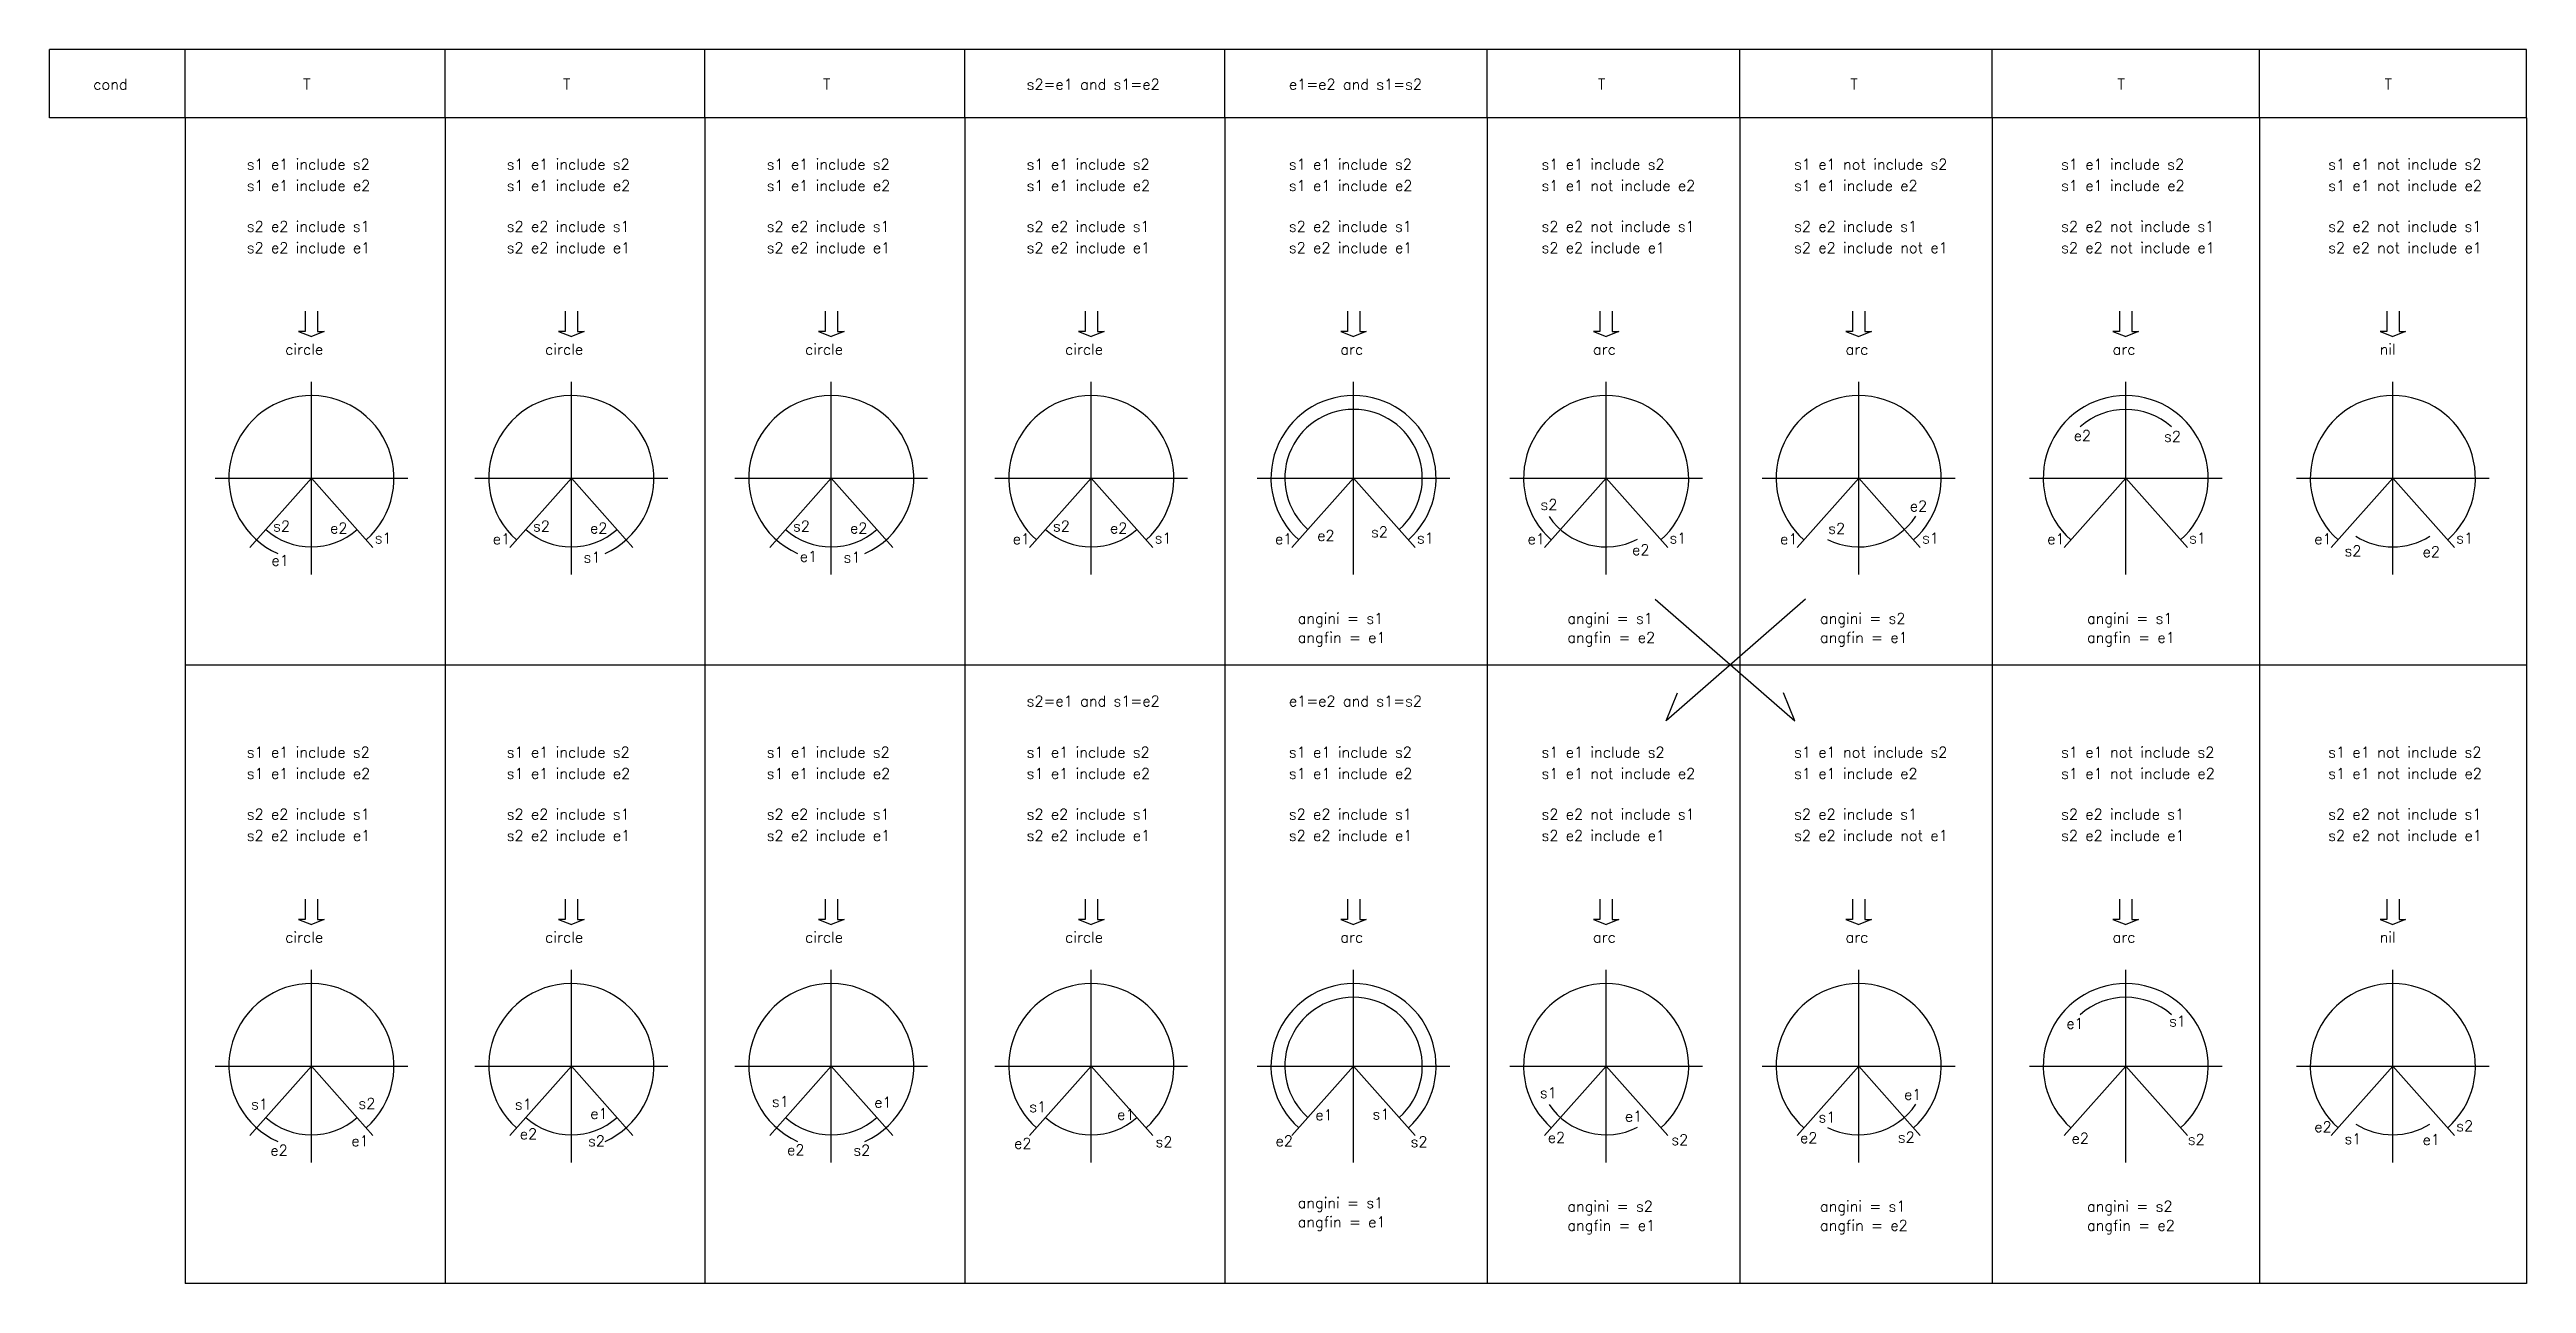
# Model space of a CAD drawing. Header units: millimetres. Extents: x 53687 to 58262, y 6932 to 9212.
import ezdxf

# ---------------------------------------------------------------- set-up
doc = ezdxf.new("R2010")
doc.units = ezdxf.units.MM
doc.styles.get("Standard").update_dxf_attribs({"font": 'romans.shx'})

msp = doc.modelspace()

# ---------------------------------------------------------------- linework, layer by layer
for p, q in [((58262, 9211.5), (53687.1, 9211.5)), ((53687.1, 9085.3), (53687.1, 9211.5)), ((53937.4, 9085.3), (53937.4, 9211.5)), ((54417.6, 9085.3), (54417.6, 9211.5)), ((54897.7, 9085.3), (54897.7, 9211.5)), ((55377.8, 9085.3), (55377.8, 9211.5)), ((55858, 9085.3), (55858, 9211.5)), ((56342.4, 9085.3), (56342.4, 9211.5)), ((56808.9, 9085.3), (56808.9, 9211.5)), ((57275.4, 9085.3), (57275.4, 9211.5)), ((57768.7, 9085.3), (57768.7, 9211.5)), ((58262, 9085.3), (58262, 9211.5)), ((58262, 9085.3), (53687.1, 9085.3)), ((53937.4, 9085.3), (53937.4, 6932)), ((54417.6, 9085.3), (54417.6, 6932)), ((54897.7, 9085.3), (54897.7, 6932)), ((55377.8, 9085.3), (55377.8, 6932)), ((55858, 9085.3), (55858, 6932)), ((56342.4, 9085.3), (56342.4, 6932)), ((56808.9, 9085.3), (56808.9, 6932)), ((57275.4, 9085.3), (57275.4, 6932)), ((57768.7, 9085.3), (57768.7, 6932)), ((58262, 9085.3), (58262, 6932)), ((54159.4, 8728.2), (54159.4, 8690.6)), ((54182.2, 8728.2), (54182.2, 8690.6)), ((54639.5, 8728.2), (54639.5, 8690.6)), ((54662.3, 8728.2), (54662.3, 8690.6)), ((55119.6, 8728.2), (55119.6, 8690.6)), ((55142.4, 8728.2), (55142.4, 8690.6)), ((55599.7, 8728.2), (55599.7, 8690.6)), ((55622.6, 8728.2), (55622.6, 8690.6)), ((56084.2, 8728.2), (56084.2, 8690.6)), ((56107, 8728.2), (56107, 8690.6)), ((56550.7, 8728.2), (56550.7, 8690.6)), ((56573.5, 8728.2), (56573.5, 8690.6)), ((57017.2, 8728.2), (57017.2, 8690.6)), ((57040, 8728.2), (57040, 8690.6)), ((57510.5, 8728.2), (57510.5, 8690.6)), ((57533.3, 8728.2), (57533.3, 8690.6)), ((58003.8, 8728.2), (58003.8, 8690.6)), ((58026.6, 8728.2), (58026.6, 8690.6)), ((54159.4, 8690.6), (54147.1, 8690.6)), ((54147.1, 8690.6), (54170.8, 8681.1)), ((54194.4, 8690.6), (54170.8, 8681.1)), ((54182.2, 8690.6), (54194.4, 8690.6)), ((54639.5, 8690.6), (54627.2, 8690.6)), ((54627.2, 8690.6), (54650.9, 8681.1)), ((54674.5, 8690.6), (54650.9, 8681.1)), ((54662.3, 8690.6), (54674.5, 8690.6)), ((55119.6, 8690.6), (55107.4, 8690.6)), ((55107.4, 8690.6), (55131, 8681.1)), ((55154.7, 8690.6), (55131, 8681.1)), ((55142.4, 8690.6), (55154.7, 8690.6)), ((55599.7, 8690.6), (55587.5, 8690.6)), ((55587.5, 8690.6), (55611.2, 8681.1)), ((55634.8, 8690.6), (55611.2, 8681.1)), ((55622.6, 8690.6), (55634.8, 8690.6)), ((56084.2, 8690.6), (56071.9, 8690.6)), ((56071.9, 8690.6), (56095.6, 8681.1)), ((56119.2, 8690.6), (56095.6, 8681.1)), ((56107, 8690.6), (56119.2, 8690.6)), ((56550.7, 8690.6), (56538.5, 8690.6)), ((56538.5, 8690.6), (56562.1, 8681.1)), ((56585.8, 8690.6), (56562.1, 8681.1)), ((56573.5, 8690.6), (56585.8, 8690.6)), ((57017.2, 8690.6), (57005, 8690.6)), ((57005, 8690.6), (57028.6, 8681.1)), ((57052.3, 8690.6), (57028.6, 8681.1)), ((57040, 8690.6), (57052.3, 8690.6)), ((57510.5, 8690.6), (57498.3, 8690.6)), ((57498.3, 8690.6), (57521.9, 8681.1)), ((57545.5, 8690.6), (57521.9, 8681.1)), ((57533.3, 8690.6), (57545.5, 8690.6)), ((58003.8, 8690.6), (57991.5, 8690.6)), ((57991.5, 8690.6), (58015.2, 8681.1)), ((58038.8, 8690.6), (58015.2, 8681.1)), ((58026.6, 8690.6), (58038.8, 8690.6)), ((54170.8, 8241.7), (54170.8, 8597.7)), ((54650.9, 8241.7), (54650.9, 8597.7)), ((55131, 8241.7), (55131, 8597.7)), ((55611.2, 8241.7), (55611.2, 8597.7)), ((56095.6, 8241.7), (56095.6, 8597.7)), ((56562.1, 8241.7), (56562.1, 8597.7)), ((57028.6, 8241.7), (57028.6, 8597.7)), ((57521.9, 8241.7), (57521.9, 8597.7)), ((58015.2, 8241.7), (58015.2, 8597.7)), ((53992.8, 8419.7), (54348.7, 8419.7)), ((54170.8, 8419.7), (54057, 8291.6)), ((54170.8, 8419.7), (54284.5, 8291.6)), ((54472.9, 8419.7), (54828.9, 8419.7)), ((54650.9, 8419.7), (54537.1, 8291.6)), ((54650.9, 8419.7), (54764.6, 8291.6)), ((54953, 8419.7), (55309, 8419.7)), ((55131, 8419.7), (55017.3, 8291.6)), ((55131, 8419.7), (55244.8, 8291.6)), ((55433.2, 8419.7), (55789.1, 8419.7)), ((55611.2, 8419.7), (55497.4, 8291.6)), ((55611.2, 8419.7), (55724.9, 8291.6)), ((55917.6, 8419.7), (56273.6, 8419.7)), ((56095.6, 8419.7), (55981.8, 8291.6)), ((56095.6, 8419.7), (56209.3, 8291.6)), ((56384.1, 8419.7), (56740.1, 8419.7)), ((56562.1, 8419.7), (56448.4, 8291.6)), ((56562.1, 8419.7), (56675.9, 8291.6)), ((56850.6, 8419.7), (57206.6, 8419.7)), ((57028.6, 8419.7), (56914.9, 8291.6)), ((57028.6, 8419.7), (57142.4, 8291.6)), ((57343.9, 8419.7), (57699.9, 8419.7)), ((57521.9, 8419.7), (57408.1, 8291.6)), ((57521.9, 8419.7), (57635.7, 8291.6)), ((57837.2, 8419.7), (58193.2, 8419.7)), ((58015.2, 8419.7), (57901.4, 8291.6)), ((58015.2, 8419.7), (58128.9, 8291.6)), ((56652.8, 8196.3), (56910.5, 7971.3)), ((56930.5, 8196.3), (56672.8, 7971.3)), ((53937.4, 8075.1), (58262, 8075.1)), ((56672.8, 7971.3), (56693.8, 8023)), ((56910.5, 7971.3), (56889.5, 8023)), ((54159.4, 7642.1), (54159.4, 7604.6)), ((54182.2, 7642.1), (54182.2, 7604.6)), ((54639.5, 7642.1), (54639.5, 7604.6)), ((54662.3, 7642.1), (54662.3, 7604.6)), ((55119.6, 7642.1), (55119.6, 7604.6)), ((55142.4, 7642.1), (55142.4, 7604.6)), ((55599.7, 7642.1), (55599.7, 7604.6)), ((55622.6, 7642.1), (55622.6, 7604.6)), ((56084.2, 7642.1), (56084.2, 7604.6)), ((56107, 7642.1), (56107, 7604.6)), ((56550.7, 7642.1), (56550.7, 7604.6)), ((56573.5, 7642.1), (56573.5, 7604.6)), ((57017.2, 7642.1), (57017.2, 7604.6)), ((57040, 7642.1), (57040, 7604.6)), ((57510.5, 7642.1), (57510.5, 7604.6)), ((57533.3, 7642.1), (57533.3, 7604.6)), ((58003.8, 7642.1), (58003.8, 7604.6)), ((58026.6, 7642.1), (58026.6, 7604.6)), ((54159.4, 7604.6), (54147.1, 7604.6)), ((54147.1, 7604.6), (54170.8, 7595)), ((54194.4, 7604.6), (54170.8, 7595)), ((54182.2, 7604.6), (54194.4, 7604.6)), ((54639.5, 7604.6), (54627.2, 7604.6)), ((54627.2, 7604.6), (54650.9, 7595)), ((54674.5, 7604.6), (54650.9, 7595)), ((54662.3, 7604.6), (54674.5, 7604.6)), ((55119.6, 7604.6), (55107.4, 7604.6)), ((55107.4, 7604.6), (55131, 7595)), ((55154.7, 7604.6), (55131, 7595)), ((55142.4, 7604.6), (55154.7, 7604.6)), ((55599.7, 7604.6), (55587.5, 7604.6)), ((55587.5, 7604.6), (55611.2, 7595)), ((55634.8, 7604.6), (55611.2, 7595)), ((55622.6, 7604.6), (55634.8, 7604.6)), ((56084.2, 7604.6), (56071.9, 7604.6)), ((56071.9, 7604.6), (56095.6, 7595)), ((56119.2, 7604.6), (56095.6, 7595)), ((56107, 7604.6), (56119.2, 7604.6)), ((56550.7, 7604.6), (56538.5, 7604.6)), ((56538.5, 7604.6), (56562.1, 7595)), ((56585.8, 7604.6), (56562.1, 7595)), ((56573.5, 7604.6), (56585.8, 7604.6)), ((57017.2, 7604.6), (57005, 7604.6)), ((57005, 7604.6), (57028.6, 7595)), ((57052.3, 7604.6), (57028.6, 7595)), ((57040, 7604.6), (57052.3, 7604.6)), ((57510.5, 7604.6), (57498.3, 7604.6)), ((57498.3, 7604.6), (57521.9, 7595)), ((57545.5, 7604.6), (57521.9, 7595)), ((57533.3, 7604.6), (57545.5, 7604.6)), ((58003.8, 7604.6), (57991.5, 7604.6)), ((57991.5, 7604.6), (58015.2, 7595)), ((58038.8, 7604.6), (58015.2, 7595)), ((58026.6, 7604.6), (58038.8, 7604.6)), ((54170.8, 7155.7), (54170.8, 7511.6)), ((54650.9, 7155.7), (54650.9, 7511.6)), ((55131, 7155.7), (55131, 7511.6)), ((55611.2, 7155.7), (55611.2, 7511.6)), ((56095.6, 7155.7), (56095.6, 7511.6)), ((56562.1, 7155.7), (56562.1, 7511.6)), ((57028.6, 7155.7), (57028.6, 7511.6)), ((57521.9, 7155.7), (57521.9, 7511.6)), ((58015.2, 7155.7), (58015.2, 7511.6)), ((53992.8, 7333.6), (54348.7, 7333.6)), ((54170.8, 7333.6), (54057, 7205.6)), ((54170.8, 7333.6), (54284.5, 7205.6)), ((54472.9, 7333.6), (54828.9, 7333.6)), ((54650.9, 7333.6), (54537.1, 7205.6)), ((54650.9, 7333.6), (54764.6, 7205.6)), ((54953, 7333.6), (55309, 7333.6)), ((55131, 7333.6), (55017.3, 7205.6)), ((55131, 7333.6), (55244.8, 7205.6)), ((55433.2, 7333.6), (55789.1, 7333.6)), ((55611.2, 7333.6), (55497.4, 7205.6)), ((55611.2, 7333.6), (55724.9, 7205.6)), ((55917.6, 7333.6), (56273.6, 7333.6)), ((56095.6, 7333.6), (55981.8, 7205.6)), ((56095.6, 7333.6), (56209.3, 7205.6)), ((56384.1, 7333.6), (56740.1, 7333.6)), ((56562.1, 7333.6), (56448.4, 7205.6)), ((56562.1, 7333.6), (56675.9, 7205.6)), ((56850.6, 7333.6), (57206.6, 7333.6)), ((57028.6, 7333.6), (56914.9, 7205.6)), ((57028.6, 7333.6), (57142.4, 7205.6)), ((57343.9, 7333.6), (57699.9, 7333.6)), ((57521.9, 7333.6), (57408.1, 7205.6)), ((57521.9, 7333.6), (57635.7, 7205.6)), ((57837.2, 7333.6), (58193.2, 7333.6)), ((58015.2, 7333.6), (57901.4, 7205.6)), ((58015.2, 7333.6), (58128.9, 7205.6)), ((58262, 6932), (53937.4, 6932))]:
    msp.add_line(p, q)
at = {"color": 2}
for centre, start, end in [((54170.8, 8419.7), 311.6126, 245.9364), ((54650.9, 8419.7), 294.0636, 228.3874), ((55131, 8419.7), 294.0636, 245.9364), ((55611.2, 8419.7), 311.6126, 228.3874), ((56095.6, 8419.7), 311.6126, 228.3874), ((56562.1, 8419.7), 311.6126, 228.3874), ((57028.6, 8419.7), 311.6126, 228.3874), ((57521.9, 8419.7), 311.6126, 228.3874), ((58015.2, 8419.7), 311.6126, 228.3874), ((54170.8, 7333.6), 311.6126, 245.9364), ((54650.9, 7333.6), 294.0636, 228.3874), ((55131, 7333.6), 294.0636, 245.9364), ((55611.2, 7333.6), 311.6126, 228.3874), ((56095.6, 7333.6), 311.6126, 228.3874), ((56562.1, 7333.6), 311.6126, 228.3874), ((57028.6, 7333.6), 311.6126, 228.3874), ((57521.9, 7333.6), 311.6126, 228.3874), ((58015.2, 7333.6), 311.6126, 228.3874)]:
    msp.add_arc(centre, 152.5, start, end, dxfattribs=at)
at = {"color": 1}
for centre, start, end in [((56095.6, 8419.7), 311.6126, 228.3874), ((57521.9, 8419.7), 48.3874, 131.6126), ((56562.1, 8419.7), 213.9556, 297.1807), ((57028.6, 8419.7), 243.083, 326.3081), ((54170.8, 8419.7), 228.3874, 311.6126), ((54650.9, 8419.7), 228.3874, 311.6126), ((55131, 8419.7), 228.3874, 311.6126), ((55611.2, 8419.7), 228.3874, 311.6126), ((58015.2, 8419.7), 237.5276, 302.4724), ((56095.6, 7333.6), 311.6126, 228.3874), ((57521.9, 7333.6), 48.3874, 131.6126), ((54170.8, 7333.6), 228.3874, 311.6126), ((54650.9, 7333.6), 228.3874, 311.6126), ((55131, 7333.6), 228.3874, 311.6126), ((55611.2, 7333.6), 228.3874, 311.6126), ((56562.1, 7333.6), 213.9556, 297.1807), ((57028.6, 7333.6), 243.083, 326.3081), ((58015.2, 7333.6), 237.5276, 302.4724)]:
    msp.add_arc(centre, 127, start, end, dxfattribs=at)

# ---------------------------------------------------------------- texts
for s, height, p in [('cond', 19.71, (53767.9, 9137.4)), ('T', 19.7, (54155.6, 9137.4)), ('T', 19.7, (54635.7, 9137.4)), ('T', 19.7, (55115.8, 9137.4)), ('s2=e1 and s1=e2', 19.715, (55491.8, 9137.4)), ('e1=e2 and s1=s2', 19.715, (55976.2, 9137.4)), ('T', 19.7, (56546.9, 9137.4)), ('T', 19.7, (57013.4, 9137.4)), ('T', 19.7, (57506.7, 9137.4)), ('T', 19.7, (58000, 9137.4)), ('s1 e1 include s2', 19.715, (54051.4, 8989.6)), ('s1 e1 include e2', 19.715, (54051.4, 8950.2)), ('s1 e1 include s2', 19.715, (54531.5, 8989.6)), ('s1 e1 include e2', 19.715, (54531.5, 8950.2)), ('s1 e1 include s2', 19.715, (55011.7, 8989.6)), ('s1 e1 include e2', 19.715, (55011.7, 8950.2)), ('s1 e1 include s2', 19.715, (55491.8, 8989.6)), ('s1 e1 include e2', 19.715, (55491.8, 8950.2)), ('s1 e1 include s2', 19.715, (55976.2, 8989.6)), ('s1 e1 include e2', 19.715, (55976.2, 8950.2)), ('s1 e1 include s2', 19.715, (56442.8, 8989.6)), ('s1 e1 not include e2', 19.715, (56442.8, 8950.2)), ('s1 e1 not include s2', 19.715, (56909.3, 8989.6)), ('s1 e1 include e2', 19.715, (56909.3, 8950.2)), ('s1 e1 include s2', 19.715, (57402.5, 8989.6)), ('s1 e1 include e2', 19.715, (57402.5, 8950.2)), ('s1 e1 not include s2', 19.715, (57895.8, 8989.6)), ('s1 e1 not include e2', 19.715, (57895.8, 8950.2)), ('s2 e2 include s1', 19.715, (54051.4, 8875)), ('s2 e2 include s1', 19.715, (54531.5, 8875)), ('s2 e2 include s1', 19.715, (55011.7, 8875)), ('s2 e2 include s1', 19.715, (55491.8, 8875)), ('s2 e2 include s1', 19.715, (55976.2, 8875)), ('s2 e2 not include s1', 19.715, (56442.8, 8875)), ('s2 e2 include s1', 19.715, (56909.3, 8875)), ('s2 e2 not include s1', 19.715, (57402.5, 8875)), ('s2 e2 not include s1', 19.715, (57895.8, 8875)), ('s2 e2 include e1', 19.715, (54051.4, 8835.6)), ('s2 e2 include e1', 19.715, (54531.5, 8835.6)), ('s2 e2 include e1', 19.715, (55011.7, 8835.6)), ('s2 e2 include e1', 19.715, (55491.8, 8835.6)), ('s2 e2 include e1', 19.715, (55976.2, 8835.6)), ('s2 e2 include e1', 19.715, (56442.8, 8835.6)), ('s2 e2 include not e1', 19.715, (56909.3, 8835.6)), ('s2 e2 not include e1', 19.715, (57402.5, 8835.6)), ('s2 e2 not include e1', 19.715, (57895.8, 8835.6)), ('circle', 19.71, (54122.4, 8647.9)), ('circle', 19.71, (54602.5, 8647.9)), ('circle', 19.71, (55082.6, 8647.9)), ('circle', 19.71, (55562.8, 8647.9)), ('arc', 19.71, (56071.2, 8647.9)), ('arc', 19.71, (56537.8, 8647.9)), ('arc', 19.71, (57004.3, 8647.9)), ('arc', 19.71, (57497.5, 8647.9)), ('nil', 19.71, (57990.8, 8647.9)), ('e2', 19.71, (57425.6, 8488.4)), ('s2', 19.71, (57592.6, 8487)), ('s2', 19.71, (56440.9, 8361)), ('e2', 19.71, (57123, 8358.2)), ('s2', 19.71, (54100, 8321.2)), ('e2', 19.71, (54205.3, 8317.5)), ('s2', 19.71, (54580.1, 8321.2)), ('e2', 19.71, (54685.4, 8317.5)), ('s2', 19.71, (55060.3, 8321.2)), ('e2', 19.71, (55165.6, 8317.5)), ('s2', 19.71, (55540.4, 8321.2)), ('e2', 19.71, (55645.7, 8317.5)), ('s2', 19.71, (56127.8, 8310.4)), ('s2', 19.71, (56972.4, 8316.9)), ('s1', 19.71, (54287.9, 8299.2)), ('e1', 19.71, (54505.8, 8297.6)), ('s1', 19.71, (54673.5, 8263.7)), ('e1', 19.71, (55072.8, 8265.2)), ('s1', 19.71, (55153.7, 8263.7)), ('e1', 19.71, (55466, 8297.6)), ('s1', 19.71, (55728.3, 8299.2)), ('e1', 19.71, (55950.5, 8297.6)), ('e2', 19.71, (56028.5, 8303.8)), ('s1', 19.71, (56212.7, 8299.2)), ('e1', 19.71, (56417, 8297.6)), ('e2', 19.71, (56610.1, 8277.5)), ('s1', 19.71, (56679.2, 8299.2)), ('e1', 19.71, (56883.5, 8297.6)), ('s1', 19.71, (57145.7, 8299.2)), ('e1', 19.71, (57376.8, 8297.6)), ('s1', 19.71, (57639, 8299.2)), ('e1', 19.71, (57870.1, 8297.6)), ('s2', 19.71, (57925.9, 8275.5)), ('e2', 19.71, (58070.1, 8273.9)), ('s1', 19.71, (58132.3, 8299.2)), ('e1', 19.71, (54097, 8257.9)), ('angini = s1', 19.715, (55992.5, 8150.8)), ('angini = s1', 19.715, (56490.5, 8150.8)), ('angini = s2', 19.715, (56957, 8150.8)), ('angini = s1', 19.715, (57450.3, 8150.8)), ('angfin = e1', 19.715, (55992.5, 8115.5)), ('angfin = e2', 19.715, (56490.5, 8115.5)), ('angfin = e1', 19.715, (56957, 8115.5)), ('angfin = e1', 19.715, (57450.3, 8115.5)), ('s2=e1 and s1=e2', 19.715, (55491.8, 7998.1)), ('e1=e2 and s1=s2', 19.715, (55976.2, 7998.1)), ('s1 e1 include s2', 19.715, (54051.4, 7903.6)), ('s1 e1 include s2', 19.715, (54531.5, 7903.6)), ('s1 e1 include s2', 19.715, (55011.7, 7903.6)), ('s1 e1 include s2', 19.715, (55491.8, 7903.6)), ('s1 e1 include s2', 19.715, (55976.2, 7903.6)), ('s1 e1 include s2', 19.715, (56442.8, 7903.6)), ('s1 e1 not include s2', 19.715, (56909.3, 7903.6)), ('s1 e1 not include s2', 19.715, (57402.5, 7903.6)), ('s1 e1 not include s2', 19.715, (57895.8, 7903.6)), ('s1 e1 include e2', 19.715, (54051.4, 7864.2)), ('s1 e1 include e2', 19.715, (54531.5, 7864.2)), ('s1 e1 include e2', 19.715, (55011.7, 7864.2)), ('s1 e1 include e2', 19.715, (55491.8, 7864.2)), ('s1 e1 include e2', 19.715, (55976.2, 7864.2)), ('s1 e1 not include e2', 19.715, (56442.8, 7864.2)), ('s1 e1 include e2', 19.715, (56909.3, 7864.2)), ('s1 e1 not include e2', 19.715, (57402.5, 7864.2)), ('s1 e1 not include e2', 19.715, (57895.8, 7864.2)), ('s2 e2 include s1', 19.715, (54051.4, 7789)), ('s2 e2 include s1', 19.715, (54531.5, 7789)), ('s2 e2 include s1', 19.715, (55011.7, 7789)), ('s2 e2 include s1', 19.715, (55491.8, 7789)), ('s2 e2 include s1', 19.715, (55976.2, 7789)), ('s2 e2 not include s1', 19.715, (56442.8, 7789)), ('s2 e2 include s1', 19.715, (56909.3, 7789)), ('s2 e2 include s1', 19.715, (57402.5, 7789)), ('s2 e2 not include s1', 19.715, (57895.8, 7789)), ('s2 e2 include e1', 19.715, (54051.4, 7749.6)), ('s2 e2 include e1', 19.715, (54531.5, 7749.6)), ('s2 e2 include e1', 19.715, (55011.7, 7749.6)), ('s2 e2 include e1', 19.715, (55491.8, 7749.6)), ('s2 e2 include e1', 19.715, (55976.2, 7749.6)), ('s2 e2 include e1', 19.715, (56442.8, 7749.6)), ('s2 e2 include not e1', 19.715, (56909.3, 7749.6)), ('s2 e2 include e1', 19.715, (57402.5, 7749.6)), ('s2 e2 not include e1', 19.715, (57895.8, 7749.6)), ('circle', 19.71, (54122.4, 7561.8)), ('circle', 19.71, (54602.5, 7561.8)), ('circle', 19.71, (55082.6, 7561.8)), ('circle', 19.71, (55562.8, 7561.8)), ('arc', 19.71, (56071.2, 7561.8)), ('arc', 19.71, (56537.8, 7561.8)), ('arc', 19.71, (57004.3, 7561.8)), ('arc', 19.71, (57497.5, 7561.8)), ('nil', 19.71, (57990.8, 7561.8)), ('e1', 19.71, (57412.1, 7402.5)), ('s1', 19.71, (57602, 7406.8)), ('s2', 19.71, (54257.7, 7254.8)), ('s1', 19.71, (55021.3, 7258.2)), ('e1', 19.71, (55210.3, 7256.8)), ('s1', 19.71, (56439.8, 7274.5)), ('e1', 19.71, (57112.4, 7271.3)), ('s1', 19.71, (54059.5, 7253.4)), ('s1', 19.71, (54546.7, 7253.1)), ('e1', 19.71, (54685.9, 7236)), ('s1', 19.71, (55496.7, 7248.7)), ('e1', 19.71, (55658.9, 7234.3)), ('e1', 19.71, (56025.1, 7233.6)), ('s1', 19.71, (56130.8, 7234.9)), ('e1', 19.71, (56596.8, 7231.1)), ('s1', 19.71, (56954.5, 7229.5)), ('e2', 19.71, (57870.1, 7211.5)), ('s2', 19.71, (58132.3, 7213.1)), ('e2', 19.71, (54095, 7168.1)), ('e1', 19.71, (54244.6, 7185.6)), ('e2', 19.71, (54555.7, 7198.4)), ('s2', 19.71, (54681.6, 7185.4)), ('e2', 19.71, (55049.4, 7169)), ('s2', 19.71, (55171.7, 7168.3)), ('e2', 19.71, (55468.6, 7181)), ('s2', 19.71, (55729.9, 7183.8)), ('e2', 19.71, (55951.5, 7185.6)), ('s2', 19.71, (56201, 7183.9)), ('e2', 19.71, (56454.3, 7191.9)), ('s2', 19.71, (56682.5, 7187.7)), ('e2', 19.71, (56920.3, 7191.2)), ('s2', 19.71, (57100.9, 7192.3)), ('e2', 19.71, (57421.7, 7190.3)), ('s2', 19.71, (57636.5, 7188.4)), ('s1', 19.71, (57925.9, 7189.4)), ('e1', 19.71, (58070.1, 7187.9)), ('angini = s1', 19.715, (55992.5, 7071.1)), ('angfin = e1', 19.715, (55992.5, 7035.8)), ('angini = s2', 19.715, (56490.5, 7064.7)), ('angfin = e1', 19.715, (56490.5, 7029.4)), ('angini = s1', 19.715, (56957, 7064.7)), ('angfin = e2', 19.715, (56957, 7029.4)), ('angini = s2', 19.715, (57450.3, 7064.7)), ('angfin = e2', 19.715, (57450.3, 7029.4))]:
    msp.add_text(s, height=height).set_placement(p)

doc.saveas('drawing.dxf')
